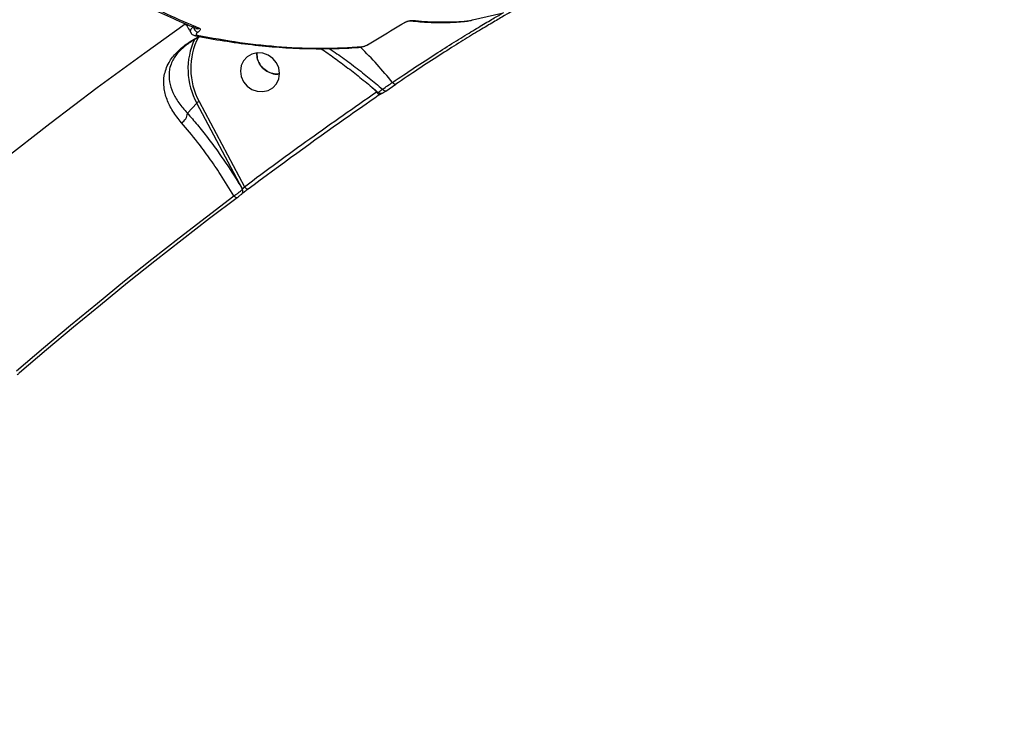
# Model space of a CAD drawing. Header units: millimetres. Extents: x -10374 to 11119, y -8221 to 9433.
# Drawn here: x -3027.9 to -2808.2, y -5447.5 to -5287.6 of the extents above; entities that cross this region are included whole.
import ezdxf

# ---------------------------------------------------------------- set-up
doc = ezdxf.new("R2010")
doc.units = ezdxf.units.MM
for name, color, linetype in [('DIKOM_ОБЪЕКТ', 7, 'Continuous'), ('DIKOM_РАЗМЕР_ЗОНА', 7, 'Continuous'), ('DIKOM_РАЗМЕР_ОБЪЕКТА', 7, 'Continuous')]:
    doc.layers.add(name, color=color, linetype=linetype)
doc.styles.add('style1', font='arial.ttf', dxfattribs={"width": 0.8})
doc.dimstyles.new('1-50', dxfattribs={"dimtxt": 300, "dimasz": 200, "dimexe": 100, "dimexo": 0, "dimgap": 100, "dimtad": 0, "dimdec": 0, "dimtxsty": 'style1', "dimcen": 0, "dimclrd": 7, "dimclre": 7, "dimadec": 1, "dimazin": 2, "dimtfac": 1, "dimtdec": 0, "dimtmove": 1, "dimatfit": 3, "dimfxl": 0, "dimlwd": 25, "dimlwe": 18, "dimarcsym": 0})

# ---------------------------------------------------------------- blocks, each defined once
blk = doc.blocks.new('*D16')
at = {"layer": 'Defpoints', "color": 0, "transparency": 16777216}
for p in [(-9045.1, 5161.67), (3694.49, 5161.67), (1813.16, -6719.94)]:
    blk.add_point(p, dxfattribs=at)
at = {"layer": 'DIKOM_РАЗМЕР_ОБЪЕКТА', "color": 7, "lineweight": 18, "transparency": 16777216}
for p, q in [((3694.49, 5161.67), (-9145.1, 5161.67)), ((1813.16, -6719.94), (-9145.1, -6719.94))]:
    blk.add_line(p, q, dxfattribs=at)
at = {"layer": 'DIKOM_РАЗМЕР_ОБЪЕКТА', "color": 7, "lineweight": 25, "transparency": 16777216}
for p, q in [((-9045.1, 4961.67), (-9045.1, -0.45)), ((-9045.1, -6519.94), (-9045.1, -1080.23))]:
    blk.add_line(p, q, dxfattribs=at)
at = {"layer": 'DIKOM_РАЗМЕР_ОБЪЕКТА', "color": 7, "transparency": 16777216}
for points in [[(-9078.43, 4961.67), (-9011.76, 4961.67), (-9045.1, 5161.67)], [(-9078.43, -6519.94), (-9011.76, -6519.94), (-9045.1, -6719.94)]]:
    blk.add_solid(points, dxfattribs=at)
at = {"layer": 'DIKOM_РАЗМЕР_ОБЪЕКТА', "color": 0, "transparency": 16777216, "insert": (-9045.1, -540.34), "char_height": 300, "attachment_point": 5, "rotation": 90, "style": 'style1'}
blk.add_mtext('11900', dxfattribs=at)
blk = doc.blocks.new('*D13')
at = {"layer": 'Defpoints', "color": 0, "transparency": 16777216}
for p in [(-10176.97, 7112.81), (3082.33, 7112.81), (2015.48, -8221.4)]:
    blk.add_point(p, dxfattribs=at)
at = {"layer": 'DIKOM_РАЗМЕР_ЗОНА', "color": 7, "lineweight": 18, "transparency": 16777216}
for p, q in [((3082.33, 7112.81), (-10276.97, 7112.81)), ((2015.48, -8221.4), (-10276.97, -8221.4))]:
    blk.add_line(p, q, dxfattribs=at)
at = {"layer": 'DIKOM_РАЗМЕР_ЗОНА', "color": 7, "lineweight": 25, "transparency": 16777216}
for p, q in [((-10176.97, 6912.81), (-10176.97, -14.41)), ((-10176.97, -8021.4), (-10176.97, -1094.19))]:
    blk.add_line(p, q, dxfattribs=at)
at = {"layer": 'DIKOM_РАЗМЕР_ЗОНА', "color": 7, "transparency": 16777216}
for points in [[(-10210.3, 6912.81), (-10143.64, 6912.81), (-10176.97, 7112.81)], [(-10210.3, -8021.4), (-10143.64, -8021.4), (-10176.97, -8221.4)]]:
    blk.add_solid(points, dxfattribs=at)
at = {"layer": 'DIKOM_РАЗМЕР_ЗОНА', "color": 0, "transparency": 16777216, "insert": (-10176.97, -554.3), "char_height": 300, "attachment_point": 5, "rotation": 90, "style": 'style1'}
blk.add_mtext('15300', dxfattribs=at)

msp = doc.modelspace()

# ---------------------------------------------------------------- linework, layer by layer
at = {"layer": 'DIKOM_ОБЪЕКТ', "color": 7, "linetype": 'Continuous', "lineweight": 15}
for p, q in [((-2926.01, -5287.73), (-2919.41, -5286.23)), ((-2990.59, -5288.59), (-2990.37, -5288.91)), ((-2988.13, -5289.64), (-2988.15, -5289.63)), ((-2947.62, -5303.92), (-2949.04, -5302.54)), ((-2945.54, -5303.73), (-2943.3, -5302.2)), ((-2990.13, -5308.71), (-2988.02, -5306.43)), ((-2977.74, -5325.76), (-2988.02, -5306.43)), ((-2987.48, -5306.1), (-2977.3, -5325.24)), ((-2978, -5326.97), (-2977.95, -5326.94)), ((-2977.95, -5326.94), (-2977.94, -5326.93)), ((-2977.75, -5325.77), (-2977.74, -5325.76))]:
    msp.add_line(p, q, dxfattribs=at)
at = {"layer": 'DIKOM_ОБЪЕКТ', "color": 7, "linetype": 'Continuous', "lineweight": 15, "flags": 128}
for points in [[(-3093.55, -5372.87), (-3083.43, -5363.49), (-3073.22, -5354.28), (-3062.92, -5345.25), (-3052.55, -5336.4), (-3042.1, -5327.74), (-3031.58, -5319.28), (-3021.01, -5311.01), (-3010.39, -5302.96), (-2999.72, -5295.11), (-2990.59, -5288.58)], [(-2990.34, -5288.9), (-2990.35, -5288.9), (-2990.45, -5288.69)], [(-2970.94, -5302.97), (-2970.12, -5302.08), (-2969.6, -5300.98), (-2969.42, -5299.77), (-2969.59, -5298.53), (-2970.11, -5297.37), (-2970.92, -5296.39), (-2971.97, -5295.65), (-2973.17, -5295.23), (-2974.41, -5295.15), (-2975.61, -5295.43), (-2976.66, -5296.03), (-2977.48, -5296.92), (-2978, -5298.01), (-2978.18, -5299.23), (-2978.01, -5300.47), (-2977.49, -5301.63), (-2976.68, -5302.61), (-2975.63, -5303.35), (-2974.43, -5303.77), (-2973.19, -5303.85), (-2971.99, -5303.57), (-2970.94, -5302.97)], [(-2946.25, -5303.31), (-2945.97, -5303.12), (-2945.69, -5302.93), (-2945.41, -5302.74), (-2945.13, -5302.54), (-2944.85, -5302.35), (-2944.57, -5302.16), (-2944.29, -5301.97), (-2944.01, -5301.78)], [(-2945.54, -5303.73), (-2945.58, -5303.75), (-2945.65, -5303.75), (-2945.74, -5303.73), (-2945.83, -5303.69), (-2945.93, -5303.62), (-2946.04, -5303.53), (-2946.14, -5303.43), (-2946.25, -5303.31)], [(-2946.81, -5304.49), (-2946.87, -5304.52), (-2946.95, -5304.52), (-2947.04, -5304.48), (-2947.14, -5304.42), (-2947.26, -5304.32), (-2947.38, -5304.21), (-2947.5, -5304.07), (-2947.62, -5303.92)], [(-2976.47, -5325.79), (-2976.53, -5325.81), (-2976.61, -5325.81), (-2976.7, -5325.78), (-2976.81, -5325.71), (-2976.93, -5325.63), (-2977.06, -5325.51), (-2977.18, -5325.38), (-2977.3, -5325.24)], [(-3028.52, -5366.63), (-3022.49, -5361.49), (-3016.43, -5356.41), (-3010.35, -5351.39), (-3004.25, -5346.44), (-2998.13, -5341.55), (-2991.99, -5336.73), (-2985.83, -5331.98), (-2979.65, -5327.29)], [(-2978.96, -5327.72), (-2985.14, -5332.41), (-2991.3, -5337.17), (-2997.45, -5342), (-3003.57, -5346.89), (-3009.68, -5351.84), (-3015.76, -5356.86), (-3021.82, -5361.94), (-3027.86, -5367.09)], [(-2978.96, -5327.72), (-2979.01, -5327.74), (-2979.07, -5327.74), (-2979.15, -5327.72), (-2979.23, -5327.67), (-2979.33, -5327.6), (-2979.44, -5327.51), (-2979.55, -5327.41), (-2979.65, -5327.29)]]:
    msp.add_lwpolyline(points, dxfattribs=at)
at = {"layer": 'DIKOM_ОБЪЕКТ', "color": 7, "linetype": 'Continuous', "lineweight": 15}
for centre, radius, start, end in [((-2939.94, -5287.04), 0.894, 262.6648, 297.7909), ((-2987.26, -5289.05), 1.53, 186.9265, 250.9079), ((-2987.81, -5288.88), 0.826, 247.8388, 299.056), ((-2974.12, -5298.77), 15.87, 155.1699, 208.858), ((-2973.91, -5298.68), 15.46, 152.6975, 208.6656), ((-2988.32, -5290.53), 0.728, 259.0384, 302.7213), ((-2951.25, -5293.09), 0.769, 274.1795, 301.376), ((-3032.14, -5374.44), 114.22, 39.5022, 44.8414), ((-2949.65, -5293.07), 0.257, 275.7928, 299.3497), ((-2986.48, -5308.34), 2.45, 113.9231, 128.7888), ((-2992.58, -5308.68), 2.45, 297.5963, 359.1116), ((-2978.59, -5326.22), 0.957, 311.7993, 28.5163), ((-2978.58, -5326.22), 0.957, 311.7809, 28.5308)]:
    msp.add_arc(centre, radius, start, end, dxfattribs=at)
for points, knots in [([(-3010.86, -5278.64), (-3009.3, -5279.49), (-3005.83, -5281.37), (-3000.63, -5283.99), (-2995.25, -5286.55), (-2991.08, -5288.42), (-2988.77, -5289.36), (-2988.14, -5289.61)], [0, 0, 0, 0, 0.195837, 0.434789, 0.673418, 0.911726, 1, 1, 1, 1]), ([(-3010.11, -5278.65), (-3009.78, -5278.83), (-3008.13, -5279.73), (-3003.89, -5281.97), (-2997.53, -5285.14), (-2991.66, -5287.82), (-2988.35, -5289.21), (-2987.41, -5289.6)], [0, 0, 0, 0, 0.041374, 0.206872, 0.538152, 0.86943, 1, 1, 1, 1]), ([(-2944.01, -5301.78), (-2942.33, -5300.65), (-2938.99, -5298.4), (-2934.34, -5295.38), (-2930.07, -5292.68), (-2926.28, -5290.35), (-2923.06, -5288.42), (-2920.54, -5286.95), (-2919.45, -5286.32), (-2918.96, -5286.03)], [0, 0, 0, 0, 0.147038, 0.29318, 0.43938, 0.586414, 0.732319, 0.879283, 1, 1, 1, 1]), ([(-2916.53, -5285.42), (-2916.8, -5285.58), (-2917.43, -5285.96), (-2919.3, -5287.04), (-2921.94, -5288.58), (-2925.24, -5290.55), (-2929.1, -5292.92), (-2933.44, -5295.67), (-2938.17, -5298.75), (-2941.58, -5301.05), (-2943.29, -5302.2)], [0, 0, 0, 0, 0.098825, 0.227478, 0.356228, 0.485205, 0.614066, 0.742338, 0.871064, 1, 1, 1, 1]), ([(-2941.53, -5288.43), (-2941.44, -5288.38), (-2941.27, -5288.28), (-2940.97, -5288.14), (-2940.63, -5288.02), (-2940.22, -5287.89), (-2939.81, -5287.82), (-2939.61, -5287.83), (-2939.52, -5287.83)], [0, 0, 0, 0, 0.109961, 0.219986, 0.325604, 0.492467, 0.753827, 1, 1, 1, 1]), ([(-2941.39, -5288.37), (-2941.36, -5288.35), (-2941.29, -5288.31), (-2941.13, -5288.23), (-2940.92, -5288.15), (-2940.7, -5288.06), (-2940.45, -5287.99), (-2940.2, -5287.94), (-2940.04, -5287.93), (-2940.05, -5287.93), (-2940.05, -5287.93)], [0, 0, 0, 0, 0.044913, 0.12799, 0.216788, 0.316607, 0.446425, 0.629514, 0.885797, 1, 1, 1, 1]), ([(-2939.86, -5287.93), (-2939.53, -5287.97), (-2937.8, -5288.18), (-2934.84, -5288.32), (-2931.03, -5288.32), (-2928.19, -5288.15), (-2926.69, -5287.91), (-2926.32, -5287.85)], [0, 0, 0, 0, 0.066916, 0.349431, 0.630706, 0.910449, 1, 1, 1, 1]), ([(-2939.52, -5287.83), (-2939.29, -5287.85), (-2938.14, -5287.97), (-2935.21, -5288.2), (-2930.95, -5288.19), (-2927.56, -5288.09), (-2926.05, -5287.74), (-2926.01, -5287.73)], [0, 0, 0, 0, 0.047002, 0.234988, 0.611263, 0.98754, 1, 1, 1, 1]), ([(-2990.33, -5288.89), (-2990.22, -5289.06), (-2989.87, -5289.61), (-2989.56, -5290.22), (-2989.35, -5290.65)], [0, 0, 0, 0, 0.305403, 1, 1, 1, 1]), ([(-2989.31, -5290.62), (-2989.34, -5290.55), (-2989.45, -5290.37), (-2989.38, -5289.99), (-2989.14, -5289.57), (-2988.88, -5289.33), (-2988.78, -5289.24)], [0, 0, 0, 0, 0.177055, 0.485179, 0.794573, 1, 1, 1, 1]), ([(-2988.13, -5289.64), (-2988.16, -5289.63), (-2988.2, -5289.62), (-2988.24, -5289.57), (-2988.24, -5289.57)], [0, 0, 0, 0, 0.960541, 1, 1, 1, 1]), ([(-2987.76, -5290.5), (-2987.79, -5290.52), (-2987.92, -5290.61), (-2988.08, -5290.77), (-2988.15, -5290.95), (-2988.11, -5291.08), (-2987.99, -5291.13), (-2987.92, -5291.15)], [0, 0, 0, 0, 0.079991, 0.318377, 0.555742, 0.777542, 1, 1, 1, 1]), ([(-2987.41, -5289.6), (-2987.34, -5289.65), (-2987.19, -5289.74), (-2987.22, -5289.97), (-2987.4, -5290.24), (-2987.64, -5290.42), (-2987.76, -5290.5)], [0, 0, 0, 0, 0.259219, 0.517861, 0.78137, 1, 1, 1, 1]), ([(-2949.62, -5293.33), (-2949.13, -5293.02), (-2946.65, -5291.5), (-2943.95, -5289.87), (-2941.76, -5288.56), (-2941.53, -5288.43)], [0, 0, 0, 0, 0.183177, 0.915885, 1, 1, 1, 1]), ([(-2991.45, -5310.85), (-2992.15, -5309.98), (-2993.55, -5308.24), (-2994.82, -5305.56), (-2995.49, -5302.9), (-2995.45, -5300.64), (-2994.98, -5298.79), (-2994.36, -5297.42), (-2993.52, -5296.15), (-2992.33, -5294.77), (-2990.47, -5293.2), (-2988.62, -5292.01), (-2987.57, -5291.5), (-2987.44, -5291.44)], [0, 0, 0, 0, 0.131146, 0.262431, 0.400222, 0.537961, 0.614386, 0.690735, 0.750555, 0.810249, 0.898609, 0.987195, 1, 1, 1, 1]), ([(-2987.21, -5291.48), (-2987.39, -5291.56), (-2988.39, -5292.04), (-2990.13, -5293.15), (-2991.77, -5294.56), (-2992.79, -5295.77), (-2993.5, -5296.87), (-2993.77, -5297.61), (-2993.92, -5298.02)], [0, 0, 0, 0, 0.047954, 0.271448, 0.494582, 0.647394, 0.804679, 1, 1, 1, 1]), ([(-2989.31, -5290.62), (-2989.27, -5290.7), (-2989.17, -5290.91), (-2988.86, -5291.11), (-2988.61, -5291.23), (-2988.47, -5291.24), (-2988.45, -5291.25)], [0, 0, 0, 0, 0.239169, 0.600383, 0.952951, 1, 1, 1, 1]), ([(-2988.46, -5291.25), (-2988.41, -5291.26), (-2986.21, -5291.75), (-2981.93, -5292.45), (-2975.65, -5293.35), (-2969.48, -5293.92), (-2963.42, -5294.22), (-2957.49, -5294.2), (-2953.42, -5294.07), (-2951.36, -5293.87), (-2951.19, -5293.85)], [0, 0, 0, 0, 0.003551, 0.167308, 0.331106, 0.494938, 0.658656, 0.822185, 0.98564, 1, 1, 1, 1]), ([(-2987.92, -5291.15), (-2984.7, -5291.74), (-2978.25, -5292.93), (-2968.87, -5293.87), (-2959.69, -5294.24), (-2953.79, -5293.91), (-2950.85, -5293.75)], [0, 0, 0, 0, 0.249122, 0.49824, 0.749119, 1, 1, 1, 1]), ([(-2960.14, -5294.17), (-2960.12, -5294.19), (-2959.11, -5294.84), (-2957.07, -5296.29), (-2954.02, -5298.52), (-2950.96, -5300.94), (-2948.71, -5302.78), (-2947.49, -5303.84), (-2947.29, -5304.02)], [0, 0, 0, 0, 0.005773, 0.241094, 0.477726, 0.715126, 0.952603, 1, 1, 1, 1]), ([(-2958.24, -5294.17), (-2957.94, -5294.37), (-2956.56, -5295.28), (-2954.05, -5297.08), (-2950.85, -5299.51), (-2948.24, -5301.62), (-2946.75, -5302.89), (-2946.25, -5303.31)], [0, 0, 0, 0, 0.076775, 0.350597, 0.624394, 0.875141, 1, 1, 1, 1]), ([(-2951.18, -5293.85), (-2951.15, -5293.85), (-2950.94, -5293.85), (-2950.61, -5293.76), (-2950.15, -5293.61), (-2949.78, -5293.45), (-2949.6, -5293.34), (-2949.53, -5293.29)], [0, 0, 0, 0, 0.080976, 0.430301, 0.662677, 0.861324, 1, 1, 1, 1]), ([(-2950.85, -5293.75), (-2950.75, -5293.74), (-2950.59, -5293.72), (-2950.28, -5293.63), (-2950.02, -5293.53), (-2949.8, -5293.43), (-2949.68, -5293.36), (-2949.62, -5293.33)], [0, 0, 0, 0, 0.319598, 0.562271, 0.728242, 0.864121, 1, 1, 1, 1]), ([(-2974.52, -5295.25), (-2974.49, -5295.72), (-2974.42, -5296.68), (-2973.71, -5298.02), (-2972.63, -5299.11), (-2971.26, -5299.77), (-2970.13, -5300.01), (-2969.55, -5299.88), (-2969.45, -5299.85)], [0, 0, 0, 0, 0.183264, 0.376638, 0.570072, 0.763427, 0.956863, 1, 1, 1, 1]), ([(-2969.45, -5299.85), (-2969.58, -5299.88), (-2970.19, -5300.01), (-2971.33, -5299.74), (-2972.69, -5299.06), (-2973.76, -5297.95), (-2974.43, -5296.63), (-2974.48, -5295.69), (-2974.51, -5295.25)], [0, 0, 0, 0, 0.053251, 0.246594, 0.439973, 0.633355, 0.826715, 1, 1, 1, 1]), ([(-2993.92, -5298.02), (-2993.93, -5298.04), (-2994.12, -5298.49), (-2994.27, -5299.69), (-2994.23, -5301.67), (-2993.47, -5304), (-2992.19, -5306.37), (-2990.82, -5307.93), (-2990.13, -5308.71)], [0, 0, 0, 0, 0.004267, 0.126696, 0.347595, 0.573331, 0.784229, 1, 1, 1, 1]), ([(-2947.27, -5303.99), (-2947.24, -5303.99), (-2947.21, -5304), (-2947, -5303.88), (-2946.71, -5303.68), (-2946.4, -5303.43), (-2946.25, -5303.31)], [0, 0, 0, 0, 0.240801, 0.41839, 0.707341, 1, 1, 1, 1]), ([(-2947.27, -5303.99), (-2947.24, -5304.02), (-2947.14, -5304.13), (-2946.92, -5304.21), (-2946.67, -5304.25), (-2946.47, -5304.23), (-2946.31, -5304.19), (-2946.2, -5304.15), (-2946.12, -5304.11), (-2946, -5304.04), (-2945.83, -5303.93), (-2945.61, -5303.78), (-2945.54, -5303.73)], [0, 0, 0, 0, 0.065433, 0.193588, 0.300735, 0.391753, 0.466846, 0.522334, 0.567613, 0.634984, 0.864916, 1, 1, 1, 1]), ([(-2943.29, -5302.2), (-2943.32, -5302.21), (-2943.4, -5302.25), (-2943.58, -5302.18), (-2943.79, -5302.02), (-2943.94, -5301.86), (-2944.01, -5301.78)], [0, 0, 0, 0, 0.249881, 0.500141, 0.749948, 1, 1, 1, 1]), ([(-2977.3, -5325.24), (-2972.41, -5321.61), (-2962.62, -5314.37), (-2952.62, -5307.41), (-2947.62, -5303.92)], [0, 0, 0, 0, 0.499922, 1, 1, 1, 1]), ([(-2946.81, -5304.49), (-2947.33, -5304.85), (-2949.92, -5306.64), (-2959.91, -5313.6), (-2969.2, -5320.44), (-2976.47, -5325.79)], [0, 0, 0, 0, 0.051718, 0.25855, 1, 1, 1, 1]), ([(-2946.82, -5304.5), (-2946.8, -5304.49), (-2946.63, -5304.37), (-2946.5, -5304.29), (-2946.39, -5304.21)], [0, 0, 0, 0, 0.158676, 1, 1, 1, 1]), ([(-2990.13, -5308.71), (-2989.38, -5309.57), (-2987.87, -5311.28), (-2985.56, -5314.2), (-2983.24, -5317.35), (-2980.6, -5321.17), (-2978.8, -5324.08), (-2977.75, -5325.77)], [0, 0, 0, 0, 0.182552, 0.365125, 0.553035, 0.740932, 1, 1, 1, 1]), ([(-2979.65, -5327.29), (-2980.65, -5325.67), (-2982.47, -5322.69), (-2985.22, -5318.69), (-2988.17, -5314.68), (-2990.24, -5312.26), (-2991.45, -5310.85)], [0, 0, 0, 0, 0.258079, 0.474995, 0.694064, 1, 1, 1, 1]), ([(-2977.74, -5325.76), (-2977.73, -5325.75), (-2977.7, -5325.74), (-2977.63, -5325.66), (-2977.52, -5325.54), (-2977.41, -5325.39), (-2977.34, -5325.29), (-2977.3, -5325.24)], [0, 0, 0, 0, 0.127743, 0.330832, 0.543775, 0.768105, 1, 1, 1, 1]), ([(-2979.65, -5327.29), (-2979.5, -5327.19), (-2979.17, -5326.98), (-2978.73, -5326.66), (-2978.32, -5326.34), (-2977.98, -5326.05), (-2977.81, -5325.85), (-2977.75, -5325.78), (-2977.75, -5325.77)], [0, 0, 0, 0, 0.180568, 0.402797, 0.531073, 0.749611, 0.966393, 1, 1, 1, 1]), ([(-2978, -5326.97), (-2978, -5326.98), (-2978.03, -5327.01), (-2978.13, -5327.09), (-2978.31, -5327.22), (-2978.51, -5327.38), (-2978.73, -5327.55), (-2978.89, -5327.67), (-2978.96, -5327.72)], [0, 0, 0, 0, 0.034002, 0.25236, 0.470655, 0.597798, 0.819442, 1, 1, 1, 1]), ([(-2976.47, -5325.79), (-2976.6, -5325.89), (-2976.87, -5326.09), (-2977.29, -5326.41), (-2977.64, -5326.68), (-2977.86, -5326.86), (-2977.93, -5326.92), (-2977.95, -5326.93)], [0, 0, 0, 0, 0.23168, 0.463424, 0.692938, 0.918475, 1, 1, 1, 1]), ([(-3027.86, -5367.09), (-3027.86, -5367.09), (-3027.94, -5367.16), (-3028.1, -5367.3), (-3028.26, -5367.43), (-3028.35, -5367.51), (-3028.37, -5367.53), (-3028.38, -5367.53)], [0, 0, 0, 0, 0.006937, 0.359905, 0.712432, 0.929693, 1, 1, 1, 1])]:
    msp.add_open_spline(points, degree=3, knots=knots, dxfattribs=at)

# ---------------------------------------------------------------- dimensions: what is measured, and where the dimension line sits
at = {"layer": 'DIKOM_РАЗМЕР_ЗОНА'}
dim = msp.add_linear_dim(base=(-10176.97, 7112.81), p1=(2015.48, -8221.4), p2=(3082.33, 7112.81), angle=270, text='15300', dimstyle='1-50', override={"dimscale": 1, "dimtix": 0, "dimtofl": 1, "dimtmove": 1, "dimatfit": 3}, dxfattribs=at)
dim.commit()
dim.dimension.update_dxf_attribs({"geometry": '*D13', "text_midpoint": (-10176.97, -554.3), "dimtype": 160})
at = {"layer": 'DIKOM_РАЗМЕР_ОБЪЕКТА'}
dim = msp.add_linear_dim(base=(-9045.1, 5161.67), p1=(1813.16, -6719.94), p2=(3694.49, 5161.67), angle=270, text='11900', dimstyle='1-50', override={"dimscale": 1, "dimtix": 0, "dimtofl": 1, "dimtmove": 1, "dimatfit": 3}, dxfattribs=at)
dim.commit()
dim.dimension.update_dxf_attribs({"geometry": '*D16', "text_midpoint": (-9045.1, -540.34), "dimtype": 160})

doc.saveas('drawing.dxf')
